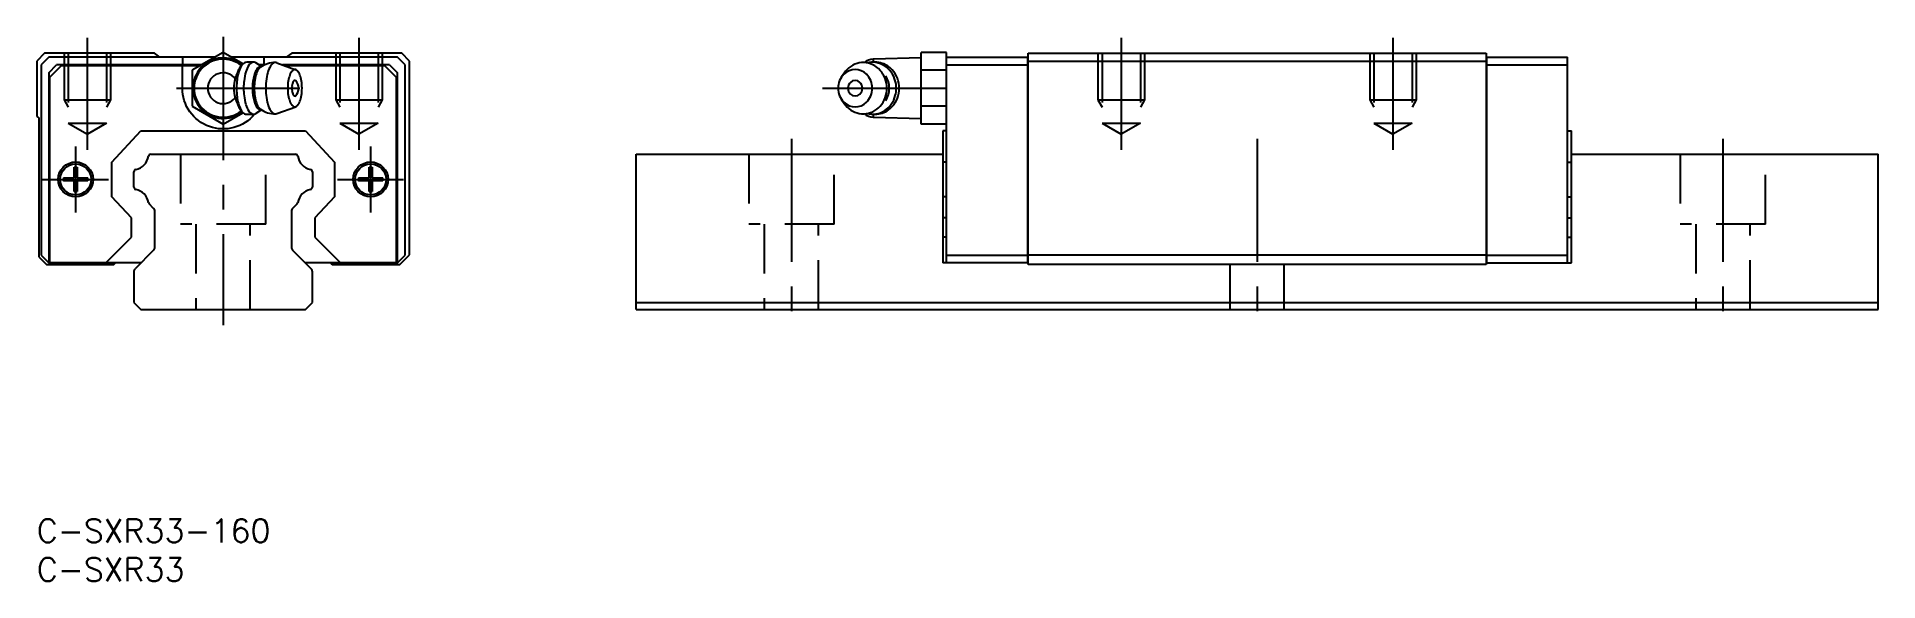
# Model space of a CAD drawing. Extents: x 0 to 237, y -8 to 62.
import ezdxf

# ---------------------------------------------------------------- set-up
doc = ezdxf.new("R2010")
doc.units = 0
doc.header["$LTSCALE"] = 0.5
doc.linetypes.add('CENTER', pattern=[50.8, 31.75, -6.35, 6.35, -6.35])
doc.linetypes.add('DASHED', pattern=[19.05, 12.7, -6.35])
doc.layers.get('0').update_dxf_attribs({"linetype": 'CONTINUOUS'})
doc.layers.add('CENTER', color=1, linetype='CENTER')
doc.styles.get("Standard").update_dxf_attribs({"font": 'txt.shx', "height": 3, "bigfont": 'bigfont.shx'})

# ---------------------------------------------------------------- blocks, each defined once
blk = doc.blocks.new('*U35')
at = {"color": 7, "linetype": 'CONTINUOUS'}
blk.add_text('C-SXR33-160', height=3, dxfattribs=at).set_placement((0, -3))
blk = doc.blocks.new('*U36')
at = {"color": 7, "linetype": 'CONTINUOUS'}
blk.add_text('C-SXR33', height=3, dxfattribs=at).set_placement((0, -8))

msp = doc.modelspace()

# ---------------------------------------------------------------- linework, layer by layer
at = {"color": 7, "linetype": 'CONTINUOUS'}
for p, q in [((1, 59.99), (0, 58.99)), ((1.55, 59.49), (0.55, 58.49)), ((15.15, 59.99), (1, 59.99)), ((22.93, 59.49), (1.55, 59.49)), ((15.86, 59.49), (15.15, 59.99)), ((18.75, 59.49), (18.75, 58.49)), ((24, 60.11), (20, 57.8)), ((26.55, 58.63), (24, 60.11)), ((46.45, 59.49), (25.07, 59.49)), ((29.25, 59.49), (29.25, 58.49)), ((32.85, 59.99), (32.14, 59.49)), ((47, 59.99), (32.85, 59.99)), ((47.45, 58.49), (46.45, 59.49)), ((48, 58.99), (47, 59.99)), ((113.9, 59.39), (107.76, 59.23)), ((117.2, 60.11), (113.9, 60.11)), ((113.9, 50.87), (113.9, 60.11)), ((117.2, 32.99), (117.2, 60.11)), ((117.2, 59.49), (127.65, 59.49)), ((127.65, 32.99), (127.65, 59.49)), ((127.7, 59.44), (127.65, 59.44)), ((127.7, 59.99), (186.7, 59.99)), ((127.7, 32.79), (127.7, 59.99)), ((186.7, 59.99), (186.7, 32.79)), ((186.7, 59.44), (186.75, 59.44)), ((186.75, 59.49), (197.2, 59.49)), ((186.75, 59.49), (186.75, 32.99)), ((197.2, 32.99), (197.2, 59.49)), ((0, 58.99), (0, 51.84)), ((0.55, 58.49), (0.55, 33.99)), ((1.55, 57.49), (2.55, 58.49)), ((1.55, 57.49), (1.55, 32.99)), ((1.65, 56.89), (3.15, 58.39)), ((21.2, 58.49), (2.55, 58.49)), ((21.02, 58.39), (3.15, 58.39)), ((18.75, 55.49), (18.75, 58.39)), ((20, 57.8), (20, 53.18)), ((26.29, 58.32), (26.52, 58.6)), ((27.93, 58.84), (27.05, 58.84)), ((28.95, 58.29), (28.22, 58.75)), ((29.32, 58.49), (28.64, 58.49)), ((29.32, 58.49), (28.64, 58.49)), ((29.32, 58.49), (28.64, 58.49)), ((29.32, 58.49), (28.64, 58.49)), ((29.32, 58.49), (28.64, 58.49)), ((29.12, 58.39), (28.79, 58.39)), ((29.12, 58.39), (28.79, 58.39)), ((29.12, 58.39), (28.79, 58.39)), ((29.12, 58.39), (28.79, 58.39)), ((28.95, 58.29), (28.85, 58.29)), ((30.92, 58.76), (33.37, 57.87)), ((45.45, 58.49), (31.66, 58.49)), ((44.85, 58.39), (31.93, 58.39)), ((44.85, 58.39), (46.35, 56.89)), ((45.45, 58.49), (46.45, 57.49)), ((46.45, 32.99), (46.45, 57.49)), ((47.45, 33.99), (47.45, 58.49)), ((48, 34.04), (48, 58.99)), ((103.99, 57.44), (103.63, 56.9)), ((108, 58.84), (107.61, 58.84)), ((107.76, 58.84), (107.76, 59.23)), ((117.2, 57.8), (113.9, 57.8)), ((117.2, 58.49), (127.65, 58.49)), ((127.7, 58.47), (127.65, 58.47)), ((127.7, 58.99), (186.7, 58.99)), ((186.7, 58.47), (186.75, 58.47)), ((186.75, 58.49), (197.2, 58.49)), ((1.65, 56.89), (1.65, 32.99)), ((46.35, 32.99), (46.35, 56.89)), ((20, 53.18), (24, 50.87)), ((24, 50.87), (26.55, 52.34)), ((26.29, 52.66), (26.52, 52.38)), ((28.95, 52.69), (28.22, 52.23)), ((28.85, 52.69), (28.95, 52.69)), ((30.92, 52.22), (33.37, 53.11)), ((103.63, 54.08), (103.99, 53.54)), ((117.2, 53.18), (113.9, 53.18)), ((0, 51.84), (0.25, 51.67)), ((0.25, 51.67), (0.25, 33.79)), ((9.65, 45.98), (13.39, 49.99)), ((13.39, 49.99), (34.61, 49.99)), ((27.05, 52.14), (27.93, 52.14)), ((34.61, 49.99), (38.35, 45.98)), ((107.61, 52.14), (108, 52.14)), ((107.76, 51.75), (107.76, 52.14)), ((107.76, 51.75), (113.9, 51.59)), ((117.2, 50.87), (113.9, 50.87)), ((116.7, 49.99), (116.7, 32.99)), ((117.2, 49.99), (116.7, 49.99)), ((197.2, 49.99), (197.7, 49.99)), ((197.7, 32.99), (197.7, 49.99)), ((4.8, 43.94), (4.8, 45.3)), ((5.2, 45.3), (5.2, 43.94)), ((9.65, 41.51), (9.65, 45.98)), ((14.68, 46.99), (33.32, 46.99)), ((38.35, 45.98), (38.35, 41.51)), ((42.8, 43.94), (42.8, 45.3)), ((43.2, 45.3), (43.2, 43.94)), ((77.2, 46.99), (116.7, 46.99)), ((77.2, 26.99), (77.2, 46.99)), ((117.2, 45.98), (116.7, 45.98)), ((197.2, 45.98), (197.7, 45.98)), ((197.7, 46.99), (237.2, 46.99)), ((237.2, 26.99), (237.2, 46.99)), ((3.43, 43.94), (4.8, 43.94)), ((4.8, 43.54), (3.43, 43.54)), ((4.8, 42.18), (4.8, 43.54)), ((5.2, 43.94), (6.56, 43.94)), ((6.56, 43.54), (5.2, 43.54)), ((5.2, 43.54), (5.2, 42.18)), ((12.5, 42.75), (12.5, 44.73)), ((35.5, 44.73), (35.5, 42.75)), ((41.44, 43.94), (42.8, 43.94)), ((42.8, 43.54), (41.44, 43.54)), ((42.8, 42.18), (42.8, 43.54)), ((43.2, 43.94), (44.57, 43.94)), ((44.57, 43.54), (43.2, 43.54)), ((43.2, 43.54), (43.2, 42.18)), ((12.2, 38.78), (9.65, 41.51)), ((15.05, 40.01), (14.47, 40.6)), ((33.53, 40.6), (32.95, 40.01)), ((38.35, 41.51), (35.8, 38.78)), ((117.2, 41.51), (116.7, 41.51)), ((197.2, 41.51), (197.7, 41.51)), ((12.2, 36.32), (12.2, 38.78)), ((15.2, 35), (15.2, 39.66)), ((32.8, 39.66), (32.8, 35)), ((35.8, 38.78), (35.8, 36.32)), ((117.2, 38.78), (116.7, 38.78)), ((197.2, 38.78), (197.7, 38.78)), ((8.87, 32.99), (12.2, 36.32)), ((35.8, 36.32), (39.13, 32.99)), ((117.2, 36.32), (116.7, 36.32)), ((197.2, 36.32), (197.7, 36.32)), ((0.25, 33.79), (1.25, 32.79)), ((0.55, 33.99), (1.55, 32.99)), ((15.05, 34.64), (12.65, 32.23)), ((35.35, 32.23), (32.95, 34.64)), ((46.45, 32.99), (47.45, 33.99)), ((46.75, 32.79), (48, 34.04)), ((117.2, 33.99), (127.65, 33.99)), ((127.7, 34.01), (127.65, 34.01)), ((127.7, 34.04), (186.7, 34.04)), ((186.7, 34.01), (186.75, 34.01)), ((186.75, 33.99), (197.2, 33.99)), ((1.25, 32.79), (9.94, 32.79)), ((13.4, 32.99), (1.55, 32.99)), ((9.94, 32.79), (10.14, 32.99)), ((12.5, 31.88), (12.5, 27.89)), ((46.45, 32.99), (34.6, 32.99)), ((35.5, 27.89), (35.5, 31.88)), ((37.86, 32.99), (38.06, 32.79)), ((38.06, 32.79), (46.75, 32.79)), ((127.65, 32.99), (116.7, 32.99)), ((127.7, 33.04), (127.65, 33.04)), ((186.7, 32.79), (127.7, 32.79)), ((186.7, 33.04), (186.75, 33.04)), ((186.75, 32.99), (197.7, 32.99)), ((12.5, 27.89), (13.4, 26.99)), ((13.4, 26.99), (34.6, 26.99)), ((34.6, 26.99), (35.5, 27.89)), ((77.2, 27.89), (237.2, 27.89)), ((77.2, 26.99), (237.2, 26.99))]:
    msp.add_line(p, q, dxfattribs=at)
at = {"color": 3, "linetype": 'DASHED'}
for p, q in [((3.51, 59.99), (3.51, 53.99)), ((4.05, 59.99), (4.05, 50.99)), ((8.97, 59.99), (8.97, 50.99)), ((9.51, 59.99), (9.51, 53.99)), ((38.5, 59.99), (38.5, 53.99)), ((39.04, 59.99), (39.04, 50.99)), ((43.96, 59.99), (43.96, 50.99)), ((44.5, 59.99), (44.5, 53.99)), ((136.7, 59.99), (136.7, 53.99)), ((137.24, 59.99), (137.24, 50.99)), ((142.16, 59.99), (142.16, 50.99)), ((142.7, 59.99), (142.7, 53.99)), ((171.7, 59.99), (171.7, 53.99)), ((172.24, 59.99), (172.24, 50.99)), ((177.16, 59.99), (177.16, 50.99)), ((177.7, 59.99), (177.7, 53.99)), ((3.51, 53.99), (9.51, 53.99)), ((3.51, 53.99), (4.05, 53.05)), ((9.51, 53.99), (8.97, 53.05)), ((38.5, 53.99), (44.5, 53.99)), ((38.5, 53.99), (39.04, 53.05)), ((44.5, 53.99), (43.96, 53.05)), ((136.7, 53.99), (142.7, 53.99)), ((136.7, 53.99), (137.24, 53.05)), ((142.7, 53.99), (142.16, 53.05)), ((171.7, 53.99), (177.7, 53.99)), ((171.7, 53.99), (172.24, 53.05)), ((177.7, 53.99), (177.16, 53.05)), ((4.05, 50.99), (8.97, 50.99)), ((4.05, 50.99), (6.51, 49.57)), ((8.97, 50.99), (6.51, 49.57)), ((39.04, 50.99), (43.96, 50.99)), ((39.04, 50.99), (41.5, 49.57)), ((43.96, 50.99), (41.5, 49.57)), ((137.24, 50.99), (142.16, 50.99)), ((137.24, 50.99), (139.7, 49.57)), ((142.16, 50.99), (139.7, 49.57)), ((172.24, 50.99), (177.16, 50.99)), ((172.24, 50.99), (174.7, 49.57)), ((177.16, 50.99), (174.7, 49.57)), ((18.5, 46.99), (18.5, 37.99)), ((29.5, 37.99), (29.5, 46.99)), ((91.7, 46.99), (91.7, 37.99)), ((102.7, 37.99), (102.7, 46.99)), ((211.7, 46.99), (211.7, 37.99)), ((222.7, 37.99), (222.7, 46.99)), ((29.5, 37.99), (18.5, 37.99)), ((20.5, 37.99), (20.5, 26.99)), ((27.5, 26.99), (27.5, 37.99)), ((102.7, 37.99), (91.7, 37.99)), ((93.7, 37.99), (93.7, 26.99)), ((100.7, 26.99), (100.7, 37.99)), ((222.7, 37.99), (211.7, 37.99)), ((213.7, 37.99), (213.7, 26.99)), ((220.7, 26.99), (220.7, 37.99)), ((153.7, 32.79), (153.7, 26.99)), ((160.7, 26.99), (160.7, 32.79))]:
    msp.add_line(p, q, dxfattribs=at)
at = {"color": 7, "linetype": 'CONTINUOUS'}
for centre, radius in [((5, 43.74), 2.25), ((5, 43.74), 1.99), ((43, 43.74), 2.25), ((43, 43.74), 1.99)]:
    msp.add_circle(centre, radius, dxfattribs=at)
for centre, radius, start, end in [((24, 55.49), 3.9, 50.9718, 309.0282), ((24, 55.49), 3.74, 51.0329, 308.9671), ((24, 55.49), 1.98, 38.259, 321.741), ((33.42, 54.37), 8.2, 155.5597, 163.4295), ((32.25, 55.71), 6.52, 160.718, 176.1614), ((27.88, 56.96), 2.09, 139.5538, 157.3697), ((28.24, 57.11), 2.27, 139.598, 160.8002), ((27.04, 58.16), 0.68, 89.8146, 141.4349), ((33.01, 55.77), 6.35, 163.1981, 173.801), ((29.82, 56.78), 3, 146.419, 163.9372), ((28.1, 57.96), 0.918, 109.5055, 148.4502), ((27.93, 58.29), 0.551, 57.5252, 104.1804), ((32.78, 55.76), 4.99, 160.0114, 176.868), ((34.07, 55.6), 6.05, 166.8119, 176.1003), ((29.89, 56.84), 1.9, 139.598, 160.8002), ((31.5, 56.23), 3.41, 153.6234, 167.265), ((28.89, 57.72), 0.569, 93.4944, 141.4349), ((29.57, 57.22), 1.24, 128.03, 154.984), ((30.69, 55.5), 3.29, 89.1369, 124.9824), ((36.58, 55.62), 7.09, 166.5793, 176.0477), ((33.5, 56.39), 3.92, 152.982, 167.0658), ((31.25, 57.58), 1.38, 126.0403, 154.4616), ((30.74, 58.27), 0.519, 70.0924, 125.2235), ((35.1, 56.2), 2.69, 151.4947, 166.6232), ((33.52, 57.09), 0.885, 121.2698, 153.2617), ((33.24, 57.52), 0.371, 61.134, 118.866), ((32.96, 57.09), 0.885, 26.7383, 58.7302), ((31.38, 56.2), 2.69, 13.3768, 28.5053), ((105.74, 55.49), 2.53, 134.7224, 225.2776), ((105.42, 55.8), 2.09, 45.5005, 134.4995), ((106.61, 55.68), 3.16, 123.7997, 146.1384), ((106.47, 55.88), 2.91, 100.3514, 123.7661), ((106.45, 55.97), 2.82, 76.348, 100.2493), ((107.81, 57.23), 2, 91.5, 128.7532), ((105.1, 55.49), 2.53, 314.7224, 45.2776), ((107.62, 55.9), 2.94, 80.5353, 103.929), ((106.42, 55.86), 2.94, 52.9859, 76.2524), ((107.99, 55.9), 2.94, 53.8898, 89.8488), ((107.6, 55.89), 2.95, 57.3307, 80.285), ((106.26, 55.65), 3.2, 30.981, 52.964), ((106.04, 55.51), 3.46, 10.1721, 31.0278), ((107.47, 55.69), 3.19, 35.5149, 57.2955), ((106.84, 55.49), 2.98, 327.435, 32.5652), ((107.82, 55.66), 3.23, 31.5185, 53.9499), ((107.25, 55.53), 3.46, 14.9361, 35.548), ((107.59, 55.51), 3.51, 10.3156, 31.5664), ((29.49, 55.49), 4.12, 162.6982, 197.3018), ((34.4, 55.49), 8.68, 175.683, 184.317), ((32.25, 55.27), 6.52, 183.8386, 199.282), ((35.22, 55.49), 8.58, 173.5184, 186.4816), ((35.04, 55.49), 7.26, 175.683, 184.317), ((32.78, 55.22), 4.99, 183.132, 199.9886), ((35.27, 55.49), 7.26, 175.8885, 184.1115), ((34.07, 55.38), 6.05, 183.8997, 193.1881), ((38.04, 55.49), 8.56, 175.825, 184.175), ((36.58, 55.35), 7.09, 183.9523, 193.4207), ((38.54, 55.49), 6.22, 175.683, 184.317), ((37.41, 55.6), 5.09, 166.0541, 175.9315), ((37.41, 55.38), 5.09, 184.0685, 193.9459), ((35.42, 55.49), 2.56, 173.7782, 186.2218), ((34.8, 55.56), 1.94, 164.0092, 174.023), ((34.8, 55.41), 1.94, 185.977, 195.9908), ((33.88, 55.84), 0.977, 148.743, 164.6112), ((33.88, 55.14), 0.977, 195.3888, 211.257), ((33.32, 56.19), 0.321, 116.9113, 150.4592), ((33.32, 54.79), 0.321, 209.5408, 243.0887), ((33.24, 56.33), 0.155, 58.6993, 113.8023), ((32.4, 55.49), 1.34, 313.2338, 46.7662), ((29.06, 55.6), 5.09, 4.0685, 13.9459), ((29.06, 55.38), 5.09, 346.0541, 355.9315), ((27.94, 55.49), 6.22, 355.683, 4.317), ((105.55, 55.49), 1.06, 134.7224, 225.2776), ((105.42, 55.62), 0.872, 45.5005, 134.4995), ((105.42, 55.36), 0.872, 225.5005, 314.4995), ((105.29, 55.49), 1.06, 314.7224, 45.2776), ((106.04, 55.46), 3.46, 329.0534, 349.9059), ((105.95, 55.49), 3.55, 349.7879, 10.29), ((107.59, 55.46), 3.51, 328.4336, 349.6844), ((107.1, 55.49), 3.61, 344.994, 15.006), ((107.48, 55.49), 3.62, 349.6015, 10.3985), ((33.42, 56.6), 8.2, 196.5705, 204.4403), ((27.88, 54.01), 2.09, 202.6303, 220.4462), ((28.24, 53.87), 2.27, 199.1998, 220.402), ((27.04, 52.82), 0.68, 218.5651, 270.1854), ((33.01, 55.21), 6.35, 186.199, 196.8019), ((29.82, 54.2), 3, 196.0628, 213.581), ((28.1, 53.02), 0.918, 211.5498, 250.4945), ((27.93, 52.69), 0.551, 255.8196, 302.4748), ((29.89, 54.13), 1.9, 199.1998, 220.402), ((31.5, 54.75), 3.41, 192.735, 206.3766), ((28.89, 53.26), 0.569, 218.5651, 266.5056), ((29.57, 53.76), 1.24, 205.016, 231.97), ((30.69, 55.48), 3.29, 235.0186, 270.862), ((33.5, 54.59), 3.92, 192.9342, 207.018), ((31.25, 53.4), 1.38, 205.5384, 233.9597), ((30.74, 52.71), 0.519, 234.7765, 289.9076), ((35.1, 54.78), 2.69, 193.3768, 208.5053), ((33.52, 53.89), 0.885, 206.7383, 238.7302), ((33.24, 53.46), 0.371, 241.134, 298.866), ((33.24, 54.64), 0.155, 246.1977, 301.3007), ((32.96, 53.89), 0.885, 301.2698, 333.2617), ((31.38, 54.78), 2.69, 331.4947, 346.6232), ((105.42, 55.18), 2.09, 225.5005, 314.4995), ((106.61, 55.3), 3.15, 213.8629, 236.2875), ((106.47, 55.1), 2.91, 236.3214, 259.7399), ((106.45, 55.01), 2.82, 259.8421, 283.7431), ((107.81, 53.75), 2, 231.2468, 268.5), ((107.62, 55.08), 2.94, 256.0709, 279.4649), ((106.42, 55.12), 2.94, 283.8385, 307.1008), ((107.99, 55.08), 2.94, 270.1167, 306.1107), ((107.6, 55.08), 2.95, 279.715, 302.6693), ((106.26, 55.33), 3.2, 307.1224, 329.1003), ((107.47, 55.28), 3.19, 302.7045, 324.4851), ((107.82, 55.32), 3.23, 306.0501, 328.4815), ((107.25, 55.44), 3.46, 324.452, 345.0638), ((5, 43.74), 1.57, 82.7046, 97.2954), ((12.36, 47.03), 2.04, 280.695, 351.6103), ((14.68, 46.69), 0.3, 90, 171.6104), ((33.32, 46.69), 0.3, 8.3896, 90), ((35.64, 47.03), 2.04, 188.3897, 259.305), ((43, 43.74), 1.57, 82.7046, 97.2954), ((5, 43.74), 1.58, 172.7046, 187.2954), ((5, 43.74), 1.57, 352.7046, 7.2954), ((12.8, 44.73), 0.3, 100.695, 180), ((12.8, 42.75), 0.3, 180, 259.305), ((35.2, 44.73), 0.3, 0, 79.305), ((35.2, 42.75), 0.3, 280.695, 0), ((43, 43.74), 1.58, 172.7046, 187.2954), ((43, 43.74), 1.57, 352.7046, 7.2954), ((5, 43.74), 1.57, 262.7046, 277.2954), ((12.36, 40.45), 2.04, 8.9835, 79.305), ((14.68, 40.81), 0.3, 188.9835, 225), ((33.32, 40.81), 0.3, 315, 351.0165), ((35.64, 40.45), 2.04, 100.695, 171.0165), ((43, 43.74), 1.57, 262.7046, 277.2954), ((14.7, 39.66), 0.5, 0, 45), ((33.3, 39.66), 0.5, 135, 180), ((14.7, 35), 0.5, 315, 0), ((33.3, 35), 0.5, 180, 225), ((13, 31.88), 0.5, 135, 180), ((35, 31.88), 0.5, 0, 45)]:
    msp.add_arc(centre, radius, start, end, dxfattribs=at)
at = {"color": 7, "linetype": 'CONTINUOUS', "extrusion": (0, 0, -1)}
msp.add_arc((-24, 55.49), 5.25, 219.4115, 0, dxfattribs=at)
at = {"layer": 'CENTER', "color": 1, "linetype": 'CENTER'}
for p, q in [((6.5, 61.99), (6.5, 47.57)), ((24, 62.11), (24, 24.99)), ((41.5, 61.99), (41.5, 47.57)), ((139.7, 61.99), (139.7, 47.57)), ((174.7, 61.99), (174.7, 47.57)), ((18, 55.49), (36.16, 55.49)), ((101.2, 55.49), (119.2, 55.49)), ((5, 47.99), (5, 39.49)), ((43, 47.99), (43, 39.49)), ((97.2, 48.99), (97.2, 24.99)), ((157.2, 48.99), (157.2, 24.99)), ((217.2, 48.99), (217.2, 24.99)), ((0.75, 43.74), (9.25, 43.74)), ((38.75, 43.74), (47.25, 43.74))]:
    msp.add_line(p, q, dxfattribs=at)

# ---------------------------------------------------------------- block references
at = {"color": 7, "linetype": 'CONTINUOUS'}
for name in ['*U35', '*U36']:
    msp.add_blockref(name, (0, 0), dxfattribs=at)

doc.saveas('drawing.dxf')
